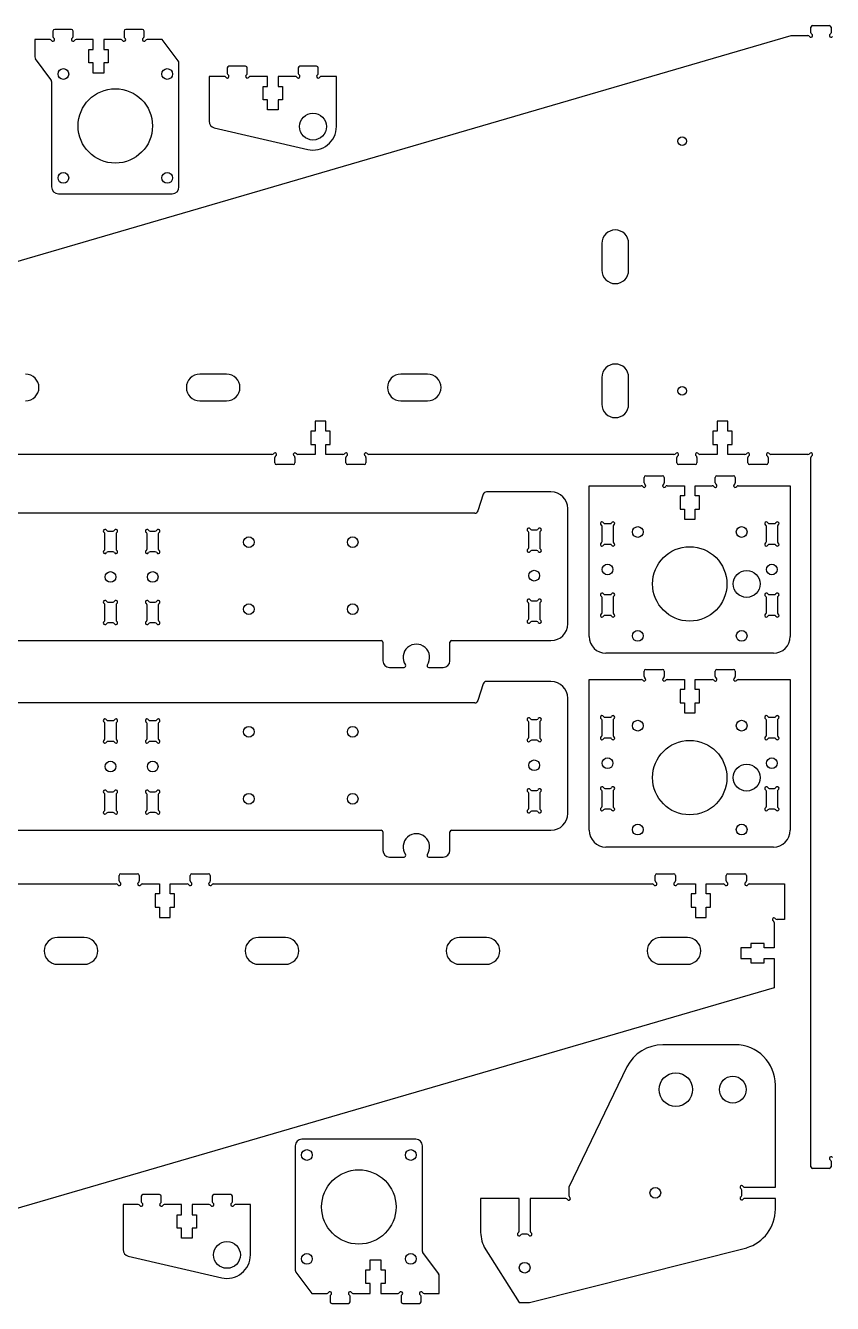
# Model space of a CAD drawing. Extents: x 223 to 1017, y 363 to 753.
# Drawn here: x 366.5 to 607.3, y 368.6 to 749.9 of the extents above; entities that cross this region are included whole.
import ezdxf

# ---------------------------------------------------------------- set-up
doc = ezdxf.new("R2010")
doc.units = 0
doc.header["$MEASUREMENT"] = 0
doc.layers.add('PRINCIPAL', color=7, linetype='Continuous')

msp = doc.modelspace()

# ---------------------------------------------------------------- linework, layer by layer
at = {"layer": 'PRINCIPAL', "linetype": 'Continuous'}
for p, q in [((374.67, 748.21), (374.67, 746.57)), ((380.17, 748.71), (375.17, 748.71)), ((380.67, 746.57), (380.67, 748.21)), ((395.87, 748.21), (395.87, 746.57)), ((401.37, 748.71), (396.37, 748.71)), ((401.87, 746.57), (401.87, 748.21)), ((600.88, 747.74), (600.88, 749.38)), ((601.38, 749.88), (606.38, 749.88)), ((606.88, 749.38), (606.88, 747.74)), ((272.58, 652.87), (595.03, 746.88)), ((373.8, 745.71), (369.27, 745.71)), ((369.27, 745.71), (369.27, 740.5)), ((386.67, 745.71), (381.54, 745.71)), ((386.67, 742.71), (386.67, 745.71)), ((395, 745.71), (389.87, 745.71)), ((389.87, 745.71), (389.87, 742.71)), ((407.27, 745.71), (402.74, 745.71)), ((595.03, 746.88), (600.01, 746.88)), ((385.4, 738.71), (385.4, 742.71)), ((385.4, 742.71), (386.67, 742.71)), ((389.87, 742.71), (391.15, 742.71)), ((391.15, 742.71), (391.15, 738.71)), ((386.67, 738.71), (385.4, 738.71)), ((386.67, 735.71), (386.67, 738.71)), ((391.15, 738.71), (389.87, 738.71)), ((389.87, 738.71), (389.87, 735.71)), ((412.27, 701.71), (412.27, 738.73)), ((426.66, 737.22), (426.66, 735.59)), ((432.16, 737.72), (427.16, 737.72)), ((432.66, 735.59), (432.66, 737.22)), ((447.86, 737.22), (447.86, 735.59)), ((453.36, 737.72), (448.36, 737.72)), ((453.86, 735.59), (453.86, 737.22)), ((374.27, 733.19), (374.27, 701.71)), ((389.87, 735.71), (386.67, 735.71)), ((425.8, 734.72), (421.26, 734.72)), ((421.26, 734.72), (421.26, 721.31)), ((438.66, 734.72), (433.53, 734.72)), ((438.66, 731.72), (438.66, 734.72)), ((447, 734.72), (441.86, 734.72)), ((441.86, 734.72), (441.86, 731.72)), ((459.26, 734.72), (454.73, 734.72)), ((459.26, 719.72), (459.26, 734.72)), ((437.39, 727.72), (437.39, 731.72)), ((437.39, 731.72), (438.66, 731.72)), ((441.86, 731.72), (443.14, 731.72)), ((443.14, 731.72), (443.14, 727.72)), ((438.66, 727.72), (437.39, 727.72)), ((438.66, 724.72), (438.66, 727.72)), ((441.86, 724.72), (438.66, 724.72)), ((443.14, 727.72), (441.86, 727.72)), ((441.86, 727.72), (441.86, 724.72)), ((422.81, 719.36), (450.69, 712.9)), ((376.27, 699.71), (410.27, 699.71)), ((538.48, 684.88), (538.48, 676.88)), ((546.48, 676.88), (546.48, 684.88)), ((426.48, 645.88), (418.48, 645.88)), ((486.48, 645.88), (478.48, 645.88)), ((538.48, 644.88), (538.48, 636.88)), ((546.48, 636.88), (546.48, 644.88)), ((418.48, 637.88), (426.48, 637.88)), ((478.48, 637.88), (486.48, 637.88)), ((456.08, 631.88), (452.88, 631.88)), ((452.88, 631.88), (452.88, 628.88)), ((456.08, 628.88), (456.08, 631.88)), ((576.08, 631.88), (572.88, 631.88)), ((572.88, 631.88), (572.88, 628.88)), ((576.08, 628.88), (576.08, 631.88)), ((452.88, 628.88), (451.6, 628.88)), ((451.6, 628.88), (451.6, 624.88)), ((457.35, 628.88), (456.08, 628.88)), ((457.35, 624.88), (457.35, 628.88)), ((572.88, 628.88), (571.6, 628.88)), ((571.6, 628.88), (571.6, 624.88)), ((577.35, 628.88), (576.08, 628.88)), ((577.35, 624.88), (577.35, 628.88)), ((440.01, 621.88), (308.95, 621.88)), ((452.88, 621.88), (447.75, 621.88)), ((451.6, 624.88), (452.88, 624.88)), ((452.88, 624.88), (452.88, 621.88)), ((456.08, 621.88), (456.08, 624.88)), ((456.08, 624.88), (457.35, 624.88)), ((461.21, 621.88), (456.08, 621.88)), ((560.01, 621.88), (468.95, 621.88)), ((572.88, 621.88), (567.75, 621.88)), ((571.6, 624.88), (572.88, 624.88)), ((572.88, 624.88), (572.88, 621.88)), ((576.08, 621.88), (576.08, 624.88)), ((576.08, 624.88), (577.35, 624.88)), ((581.21, 621.88), (576.08, 621.88)), ((600.01, 621.88), (588.95, 621.88)), ((440.88, 619.38), (440.88, 621.01)), ((446.38, 618.88), (441.38, 618.88)), ((446.88, 621.01), (446.88, 619.38)), ((462.08, 619.38), (462.08, 621.01)), ((467.58, 618.88), (462.58, 618.88)), ((468.08, 621.01), (468.08, 619.38)), ((560.88, 619.38), (560.88, 621.01)), ((566.38, 618.88), (561.38, 618.88)), ((566.88, 621.01), (566.88, 619.38)), ((582.08, 619.38), (582.08, 621.01)), ((587.58, 618.88), (582.58, 618.88)), ((588.08, 621.01), (588.08, 619.38)), ((600.88, 409.38), (600.88, 621.01)), ((551.11, 613.44), (551.11, 615.07)), ((551.61, 615.57), (556.61, 615.57)), ((557.11, 615.07), (557.11, 613.44)), ((572.31, 613.44), (572.31, 615.07)), ((572.81, 615.57), (577.81, 615.57)), ((578.31, 615.07), (578.31, 613.44)), ((523.3, 610.74), (504.04, 610.74)), ((534.71, 567.57), (534.71, 612.57)), ((534.71, 612.57), (550.24, 612.57)), ((557.98, 612.57), (563.11, 612.57)), ((563.11, 612.57), (563.11, 609.57)), ((566.31, 609.57), (566.31, 612.57)), ((566.31, 612.57), (571.44, 612.57)), ((579.18, 612.57), (594.71, 612.57)), ((594.71, 612.57), (594.71, 567.57)), ((503.08, 610.04), (501.52, 605.05)), ((563.11, 609.57), (561.84, 609.57)), ((561.84, 609.57), (561.84, 605.57)), ((567.59, 609.57), (566.31, 609.57)), ((567.59, 605.57), (567.59, 609.57)), ((500.57, 604.35), (295.69, 604.35)), ((528.3, 571.35), (528.3, 605.74)), ((561.84, 605.57), (563.11, 605.57)), ((563.11, 605.57), (563.11, 602.57)), ((563.11, 602.57), (566.31, 602.57)), ((566.31, 602.57), (566.31, 605.57)), ((566.31, 605.57), (567.59, 605.57)), ((391.04, 599.05), (392.61, 599.05)), ((403.64, 599.05), (405.21, 599.05)), ((517.52, 599.44), (519.09, 599.44)), ((538.54, 595.94), (538.54, 600.41)), ((539.41, 601.27), (540.97, 601.27)), ((541.84, 600.41), (541.84, 595.94)), ((587.58, 595.94), (587.58, 600.41)), ((588.45, 601.27), (590.01, 601.27)), ((590.88, 600.41), (590.88, 595.94)), ((390.18, 593.72), (390.18, 598.18)), ((393.48, 598.18), (393.48, 593.72)), ((402.78, 593.72), (402.78, 598.18)), ((406.08, 598.18), (406.08, 593.72)), ((516.65, 594.1), (516.65, 598.57)), ((519.95, 598.57), (519.95, 594.1)), ((540.97, 595.07), (539.41, 595.07)), ((590.01, 595.07), (588.45, 595.07)), ((392.61, 592.85), (391.04, 592.85)), ((405.21, 592.85), (403.64, 592.85)), ((519.09, 593.24), (517.52, 593.24)), ((539.41, 580.07), (540.97, 580.07)), ((588.45, 580.07), (590.01, 580.07)), ((390.18, 572.52), (390.18, 576.98)), ((391.04, 577.85), (392.61, 577.85)), ((393.48, 576.98), (393.48, 572.52)), ((402.78, 572.52), (402.78, 576.98)), ((403.64, 577.85), (405.21, 577.85)), ((406.08, 576.98), (406.08, 572.52)), ((516.65, 572.9), (516.65, 577.37)), ((517.52, 578.24), (519.09, 578.24)), ((519.95, 577.37), (519.95, 572.9)), ((538.54, 574.74), (538.54, 579.21)), ((541.84, 579.21), (541.84, 574.74)), ((587.58, 574.74), (587.58, 579.21)), ((590.88, 579.21), (590.88, 574.74)), ((519.09, 572.04), (517.52, 572.04)), ((540.97, 573.87), (539.41, 573.87)), ((590.01, 573.87), (588.45, 573.87)), ((392.61, 571.65), (391.04, 571.65)), ((405.21, 571.65), (403.64, 571.65)), ((323.63, 566.35), (472.63, 566.35)), ((473.13, 565.85), (473.13, 560.35)), ((493.13, 560.35), (493.13, 565.85)), ((493.63, 566.35), (523.3, 566.35)), ((589.71, 562.57), (539.71, 562.57)), ((475.13, 558.35), (479.45, 558.35)), ((486.81, 558.35), (491.13, 558.35)), ((551.11, 555.63), (551.11, 557.27)), ((551.61, 557.77), (556.61, 557.77)), ((557.11, 557.27), (557.11, 555.63)), ((572.31, 555.63), (572.31, 557.27)), ((572.81, 557.77), (577.81, 557.77)), ((578.31, 557.27), (578.31, 555.63)), ((503.08, 553.46), (501.52, 548.48)), ((523.3, 554.16), (504.04, 554.16)), ((534.71, 509.77), (534.71, 554.77)), ((534.71, 554.77), (550.24, 554.77)), ((557.98, 554.77), (563.11, 554.77)), ((563.11, 554.77), (563.11, 551.77)), ((566.31, 551.77), (566.31, 554.77)), ((566.31, 554.77), (571.44, 554.77)), ((579.18, 554.77), (594.71, 554.77)), ((594.71, 554.77), (594.71, 509.77)), ((528.3, 514.78), (528.3, 549.16)), ((563.11, 551.77), (561.84, 551.77)), ((561.84, 551.77), (561.84, 547.77)), ((567.59, 551.77), (566.31, 551.77)), ((567.59, 547.77), (567.59, 551.77)), ((500.57, 547.78), (295.69, 547.78)), ((561.84, 547.77), (563.11, 547.77)), ((563.11, 547.77), (563.11, 544.77)), ((566.31, 544.77), (566.31, 547.77)), ((566.31, 547.77), (567.59, 547.77)), ((390.18, 537.14), (390.18, 541.61)), ((391.04, 542.48), (392.61, 542.48)), ((393.48, 541.61), (393.48, 537.14)), ((402.78, 537.14), (402.78, 541.61)), ((403.64, 542.48), (405.21, 542.48)), ((406.08, 541.61), (406.08, 537.14)), ((516.65, 537.53), (516.65, 542)), ((517.52, 542.86), (519.09, 542.86)), ((519.95, 542), (519.95, 537.53)), ((538.54, 538.13), (538.54, 542.6)), ((539.41, 543.47), (540.97, 543.47)), ((541.84, 542.6), (541.84, 538.13)), ((563.11, 544.77), (566.31, 544.77)), ((587.58, 538.13), (587.58, 542.6)), ((588.45, 543.47), (590.01, 543.47)), ((590.88, 542.6), (590.88, 538.13)), ((392.61, 536.28), (391.04, 536.28)), ((405.21, 536.28), (403.64, 536.28)), ((519.09, 536.66), (517.52, 536.66)), ((540.97, 537.27), (539.41, 537.27)), ((590.01, 537.27), (588.45, 537.27)), ((390.18, 515.94), (390.18, 520.41)), ((391.04, 521.28), (392.61, 521.28)), ((393.48, 520.41), (393.48, 515.94)), ((402.78, 515.94), (402.78, 520.41)), ((403.64, 521.28), (405.21, 521.28)), ((406.08, 520.41), (406.08, 515.94)), ((516.65, 516.33), (516.65, 520.8)), ((517.52, 521.66), (519.09, 521.66)), ((519.95, 520.8), (519.95, 516.33)), ((538.54, 516.93), (538.54, 521.4)), ((539.41, 522.27), (540.97, 522.27)), ((541.84, 521.4), (541.84, 516.93)), ((587.58, 516.93), (587.58, 521.4)), ((588.45, 522.27), (590.01, 522.27)), ((590.88, 521.4), (590.88, 516.93)), ((392.61, 515.08), (391.04, 515.08)), ((405.21, 515.08), (403.64, 515.08)), ((519.09, 515.46), (517.52, 515.46)), ((540.97, 516.07), (539.41, 516.07)), ((590.01, 516.07), (588.45, 516.07)), ((323.63, 509.78), (472.63, 509.78)), ((473.13, 509.28), (473.13, 503.78)), ((493.13, 503.78), (493.13, 509.28)), ((493.63, 509.78), (523.3, 509.78)), ((589.71, 504.77), (539.71, 504.77)), ((475.13, 501.78), (479.45, 501.78)), ((486.81, 501.78), (491.13, 501.78)), ((394.42, 494.65), (394.42, 496.28)), ((394.92, 496.78), (399.92, 496.78)), ((400.42, 496.28), (400.42, 494.65)), ((415.62, 494.65), (415.62, 496.28)), ((416.12, 496.78), (421.12, 496.78)), ((421.62, 496.28), (421.62, 494.65)), ((554.42, 494.65), (554.42, 496.28)), ((554.92, 496.78), (559.92, 496.78)), ((560.42, 496.28), (560.42, 494.65)), ((575.62, 494.65), (575.62, 496.28)), ((576.12, 496.78), (581.12, 496.78)), ((581.62, 496.28), (581.62, 494.65)), ((302.49, 493.78), (393.56, 493.78)), ((401.29, 493.78), (406.42, 493.78)), ((406.42, 493.78), (406.42, 490.78)), ((409.62, 490.78), (409.62, 493.78)), ((409.62, 493.78), (414.76, 493.78)), ((422.49, 493.78), (553.56, 493.78)), ((561.29, 493.78), (566.42, 493.78)), ((566.42, 493.78), (566.42, 490.78)), ((569.62, 490.78), (569.62, 493.78)), ((569.62, 493.78), (574.76, 493.78)), ((582.49, 493.78), (593.02, 493.78)), ((593.02, 493.78), (593.02, 483.13)), ((406.42, 490.78), (405.15, 490.78)), ((405.15, 490.78), (405.15, 486.78)), ((410.9, 490.78), (409.62, 490.78)), ((410.9, 486.78), (410.9, 490.78)), ((566.42, 490.78), (565.15, 490.78)), ((565.15, 490.78), (565.15, 486.78)), ((570.9, 490.78), (569.62, 490.78)), ((570.9, 486.78), (570.9, 490.78)), ((405.15, 486.78), (406.42, 486.78)), ((406.42, 486.78), (406.42, 483.78)), ((409.62, 483.78), (409.62, 486.78)), ((409.62, 486.78), (410.9, 486.78)), ((565.15, 486.78), (566.42, 486.78)), ((566.42, 486.78), (566.42, 483.78)), ((569.62, 483.78), (569.62, 486.78)), ((569.62, 486.78), (570.9, 486.78)), ((406.42, 483.78), (409.62, 483.78)), ((566.42, 483.78), (569.62, 483.78)), ((589.92, 482.27), (589.92, 474.73)), ((593.02, 483.13), (590.79, 483.13)), ((384.02, 477.78), (376.02, 477.78)), ((444.02, 477.78), (436.02, 477.78)), ((504.02, 477.78), (496.02, 477.78)), ((564.02, 477.78), (556.02, 477.78)), ((582.92, 474.73), (579.92, 474.73)), ((579.92, 474.73), (579.92, 471.53)), ((586.92, 476.01), (582.92, 476.01)), ((582.92, 476.01), (582.92, 474.73)), ((586.92, 474.73), (586.92, 476.01)), ((589.92, 474.73), (586.92, 474.73)), ((376.02, 469.78), (384.02, 469.78)), ((436.02, 469.78), (444.02, 469.78)), ((496.02, 469.78), (504.02, 469.78)), ((556.02, 469.78), (564.02, 469.78)), ((579.92, 471.53), (582.92, 471.53)), ((582.92, 471.53), (582.92, 470.26)), ((582.92, 470.26), (586.92, 470.26)), ((586.92, 470.26), (586.92, 471.53)), ((586.92, 471.53), (589.92, 471.53)), ((589.92, 471.53), (589.92, 462.79)), ((589.92, 462.79), (267.47, 368.78)), ((578.27, 445.76), (556.67, 445.76)), ((545.95, 439.16), (528.62, 403.25)), ((590.27, 403.24), (590.27, 433.76)), ((482.95, 417.58), (448.95, 417.58)), ((446.95, 415.58), (446.95, 378.56)), ((484.95, 384.09), (484.95, 415.58)), ((606.38, 408.88), (601.38, 408.88)), ((606.88, 411.01), (606.88, 409.38)), ((401, 400.57), (401, 398.94)), ((406.5, 401.07), (401.5, 401.07)), ((407, 398.94), (407, 400.57)), ((422.2, 400.57), (422.2, 398.94)), ((427.7, 401.07), (422.7, 401.07)), ((428.2, 398.94), (428.2, 400.57)), ((528.62, 403.25), (528.62, 400.76)), ((580.27, 400.8), (580.27, 402.37)), ((581.14, 403.24), (590.27, 403.24)), ((400.13, 398.07), (395.6, 398.07)), ((395.6, 398.07), (395.6, 384.66)), ((413, 398.07), (407.86, 398.07)), ((413, 395.07), (413, 398.07)), ((421.33, 398.07), (416.2, 398.07)), ((416.2, 398.07), (416.2, 395.07)), ((433.6, 398.07), (429.06, 398.07)), ((433.6, 383.07), (433.6, 398.07)), ((513.8, 399.89), (502.27, 399.9)), ((502.27, 399.9), (502.27, 390.43)), ((513.8, 390.11), (513.8, 399.89)), ((527.76, 399.89), (517.1, 399.89)), ((517.1, 399.89), (517.1, 390.11)), ((590.27, 399.94), (581.14, 399.94)), ((590.27, 396.7), (590.27, 399.94)), ((411.72, 391.07), (411.72, 395.07)), ((411.72, 395.07), (413, 395.07)), ((416.2, 395.07), (417.47, 395.07)), ((417.47, 395.07), (417.47, 391.07)), ((413, 391.07), (411.72, 391.07)), ((413, 388.07), (413, 391.07)), ((417.47, 391.07), (416.2, 391.07)), ((416.2, 391.07), (416.2, 388.07)), ((516.23, 389.24), (514.66, 389.24)), ((416.2, 388.07), (413, 388.07)), ((503.4, 385.35), (513.8, 368.89)), ((516.89, 368.89), (581.71, 385.2)), ((397.14, 382.71), (425.02, 376.25)), ((469.35, 381.58), (472.55, 381.58)), ((469.35, 378.58), (469.35, 381.58)), ((472.55, 381.58), (472.55, 378.58)), ((468.07, 374.58), (468.07, 378.58)), ((468.07, 378.58), (469.35, 378.58)), ((472.55, 378.58), (473.82, 378.58)), ((473.82, 378.58), (473.82, 374.58)), ((469.35, 374.58), (468.07, 374.58)), ((469.35, 371.58), (469.35, 374.58)), ((473.82, 374.58), (472.55, 374.58)), ((472.55, 374.58), (472.55, 371.58)), ((489.95, 371.58), (489.95, 376.78)), ((451.95, 371.58), (456.48, 371.58)), ((457.35, 370.72), (457.35, 369.08)), ((463.35, 369.08), (463.35, 370.72)), ((464.21, 371.58), (469.35, 371.58)), ((472.55, 371.58), (477.68, 371.58)), ((478.55, 370.72), (478.55, 369.08)), ((484.55, 369.08), (484.55, 370.72)), ((485.41, 371.58), (489.95, 371.58)), ((457.85, 368.58), (462.85, 368.58)), ((479.05, 368.58), (484.05, 368.58)), ((513.8, 368.89), (516.89, 368.89))]:
    msp.add_line(p, q, dxfattribs=at)
at = {"layer": 'PRINCIPAL', "linetype": 'ByBlock'}
for p, q in [((412.07, 739.33), (407.27, 745.71)), ((374.07, 733.8), (369.47, 739.9)), ((485.15, 383.49), (489.75, 377.38)), ((447.15, 377.96), (451.95, 371.58))]:
    msp.add_line(p, q, dxfattribs=at)
at = {"layer": 'PRINCIPAL', "linetype": 'Continuous'}
for centre, radius in [((377.77, 735.42), 1.6), ((408.77, 735.42), 1.6), ((393.27, 719.92), 11.1), ((452.27, 719.72), 4), ((562.46, 715.39), 1.3), ((377.77, 704.42), 1.6), ((408.77, 704.42), 1.6), ((562.45, 640.89), 1.3), ((549.21, 598.77), 1.6), ((580.21, 598.77), 1.6), ((433.13, 595.74), 1.6), ((464.13, 595.74), 1.6), ((564.71, 583.27), 11.1), ((518.3, 585.74), 1.6), ((540.19, 587.57), 1.6), ((581.71, 583.27), 4), ((589.23, 587.57), 1.6), ((391.83, 585.35), 1.6), ((404.43, 585.35), 1.6), ((433.13, 575.74), 1.6), ((464.13, 575.74), 1.6), ((549.21, 567.77), 1.6), ((580.21, 567.77), 1.6), ((549.21, 540.97), 1.6), ((580.21, 540.97), 1.6), ((433.13, 539.16), 1.6), ((464.13, 539.16), 1.6), ((564.71, 525.47), 11.1), ((391.83, 528.78), 1.6), ((404.43, 528.78), 1.6), ((518.3, 529.16), 1.6), ((540.19, 529.77), 1.6), ((589.23, 529.77), 1.6), ((581.71, 525.47), 4), ((433.13, 519.16), 1.6), ((464.13, 519.16), 1.6), ((549.21, 509.97), 1.6), ((580.21, 509.97), 1.6), ((560.57, 432.39), 5), ((577.57, 432.39), 4), ((450.45, 412.87), 1.6), ((481.45, 412.87), 1.6), ((465.95, 397.37), 11.1), ((554.45, 401.59), 1.6), ((426.6, 383.07), 4), ((450.45, 381.87), 1.6), ((481.45, 381.87), 1.6), ((515.45, 379.24), 1.6)]:
    msp.add_circle(centre, radius, dxfattribs=at)
for centre, radius, start, end in [((375.17, 748.21), 0.5, 90, 180), ((380.17, 748.21), 0.5, 0, 90), ((396.37, 748.21), 0.5, 90, 180), ((401.37, 748.21), 0.5, 0, 90), ((601.38, 749.38), 0.5, 90, 180), ((601.38, 747.74), 0.5, 180, 239.9998), ((606.38, 749.38), 0.5, 0, 90), ((606.38, 747.74), 0.5, 300, 0), ((373.8, 745.21), 0.5, 30.0002, 90), ((374.67, 745.71), 0.5, 210.0002, 60), ((375.17, 746.57), 0.5, 180, 240), ((380.67, 745.71), 0.5, 120.0002, 330), ((380.17, 746.57), 0.5, 300.0002, 0), ((381.54, 745.21), 0.5, 90, 150), ((395, 745.21), 0.5, 30.0002, 90), ((395.87, 745.71), 0.5, 210.0002, 60), ((396.37, 746.57), 0.5, 180, 240), ((401.87, 745.71), 0.5, 120.0002, 330), ((401.37, 746.57), 0.5, 300.0002, 0), ((402.74, 745.21), 0.5, 90, 150), ((600.01, 746.38), 0.5, 30, 90), ((600.88, 746.88), 0.5, 210, 59.9998), ((606.88, 746.88), 0.5, 120, 329.9998), ((427.16, 737.22), 0.5, 90, 180), ((432.16, 737.22), 0.5, 0, 90), ((448.36, 737.22), 0.5, 90, 180), ((453.36, 737.22), 0.5, 0, 90), ((425.8, 734.22), 0.5, 30.0002, 90), ((426.66, 734.72), 0.5, 210.0002, 60), ((427.16, 735.59), 0.5, 180, 240), ((432.66, 734.72), 0.5, 120.0002, 330), ((432.16, 735.59), 0.5, 300.0002, 0), ((433.53, 734.22), 0.5, 90, 150), ((447, 734.22), 0.5, 30.0002, 90), ((447.86, 734.72), 0.5, 210.0002, 60), ((448.36, 735.59), 0.5, 180, 240), ((453.86, 734.72), 0.5, 120.0002, 330), ((453.36, 735.59), 0.5, 300.0002, 0), ((454.73, 734.22), 0.5, 90, 150), ((423.26, 721.31), 2, 180, 256.9536), ((452.27, 719.72), 7, 256.9536, 0), ((376.27, 701.71), 2, 180, 270), ((410.27, 701.71), 2, 270, 360), ((542.48, 684.88), 4, 0, 180), ((542.48, 676.88), 4, 180, 360), ((542.48, 644.88), 4, 0, 180), ((366.48, 641.88), 4, 270, 90), ((418.48, 641.88), 4, 90, 270), ((426.48, 641.88), 4, 270, 90), ((478.48, 641.88), 4, 90, 270), ((486.48, 641.88), 4, 270, 90), ((542.48, 636.88), 4, 180, 360), ((440.01, 622.38), 0.5, 270, 330), ((440.88, 621.88), 0.5, 300.0002, 150), ((446.88, 621.88), 0.5, 30.0002, 240), ((447.75, 622.38), 0.5, 210.0002, 270), ((461.21, 622.38), 0.5, 270, 330), ((462.08, 621.88), 0.5, 300.0002, 150), ((468.08, 621.88), 0.5, 30.0002, 240), ((468.95, 622.38), 0.5, 210.0002, 270), ((560.01, 622.38), 0.5, 270, 330), ((560.88, 621.88), 0.5, 300.0002, 150), ((566.88, 621.88), 0.5, 30.0002, 240), ((567.75, 622.38), 0.5, 210.0002, 270), ((581.21, 622.38), 0.5, 270, 330), ((582.08, 621.88), 0.5, 300.0002, 150), ((588.08, 621.88), 0.5, 30.0002, 240), ((588.95, 622.38), 0.5, 210.0002, 270), ((600.01, 622.38), 0.5, 270, 330), ((600.88, 621.88), 0.5, 300.0002, 150), ((441.38, 621.01), 0.5, 120.0002, 180), ((441.38, 619.38), 0.5, 180, 270), ((446.38, 619.38), 0.5, 270, 0), ((446.38, 621.01), 0.5, 0, 60), ((462.58, 621.01), 0.5, 120.0002, 180), ((462.58, 619.38), 0.5, 180, 270), ((467.58, 619.38), 0.5, 270, 0), ((467.58, 621.01), 0.5, 0, 60), ((561.38, 621.01), 0.5, 120.0002, 180), ((561.38, 619.38), 0.5, 180, 270), ((566.38, 619.38), 0.5, 270, 0), ((566.38, 621.01), 0.5, 0, 60), ((582.58, 621.01), 0.5, 120.0002, 180), ((582.58, 619.38), 0.5, 180, 270), ((587.58, 619.38), 0.5, 270, 0), ((587.58, 621.01), 0.5, 0, 60), ((601.38, 621.01), 0.5, 120.0002, 180), ((551.61, 615.07), 0.5, 90, 180), ((556.61, 615.07), 0.5, 0, 90), ((572.81, 615.07), 0.5, 90, 180), ((577.81, 615.07), 0.5, 0, 90), ((504.04, 609.74), 1, 90, 162.6143), ((523.3, 605.74), 5, 0, 90), ((550.24, 612.07), 0.5, 30.0002, 90), ((551.11, 612.57), 0.5, 210.0002, 60), ((551.61, 613.44), 0.5, 180, 240), ((557.11, 612.57), 0.5, 120.0002, 330), ((556.61, 613.44), 0.5, 300.0002, 0), ((557.98, 612.07), 0.5, 90, 150), ((571.44, 612.07), 0.5, 30.0002, 90), ((572.31, 612.57), 0.5, 210.0002, 60), ((572.81, 613.44), 0.5, 180, 240), ((578.31, 612.57), 0.5, 120.0002, 330), ((577.81, 613.44), 0.5, 300.0002, 0), ((579.18, 612.07), 0.5, 90, 150), ((500.57, 605.35), 1, 270, 342.6143), ((390.18, 599.05), 0.5, 30.0002, 240), ((391.04, 599.55), 0.5, 210.0002, 270), ((392.61, 599.55), 0.5, 270, 330), ((393.48, 599.05), 0.5, 300.0002, 150), ((402.78, 599.05), 0.5, 30.0002, 240), ((403.64, 599.55), 0.5, 210.0002, 270), ((405.21, 599.55), 0.5, 270, 330), ((406.08, 599.05), 0.5, 300.0002, 150), ((516.65, 599.44), 0.5, 30.0002, 240), ((516.15, 598.57), 0.5, 0, 60), ((517.52, 599.94), 0.5, 210.0002, 270), ((519.09, 599.94), 0.5, 270, 330), ((519.95, 599.44), 0.5, 300.0002, 150), ((520.45, 598.57), 0.5, 120.0002, 180), ((538.54, 601.27), 0.5, 30.0002, 240), ((538.04, 600.41), 0.5, 0, 60), ((539.41, 601.77), 0.5, 210.0002, 270), ((540.97, 601.77), 0.5, 270, 330), ((541.84, 601.27), 0.5, 300.0002, 150), ((542.34, 600.41), 0.5, 120.0002, 180), ((587.58, 601.27), 0.5, 30.0002, 240), ((587.08, 600.41), 0.5, 0, 60), ((588.45, 601.77), 0.5, 210.0002, 270), ((590.01, 601.77), 0.5, 270, 330), ((590.88, 601.27), 0.5, 300.0002, 150), ((591.38, 600.41), 0.5, 120.0002, 180), ((389.68, 598.18), 0.5, 0, 60), ((393.98, 598.18), 0.5, 120.0002, 180), ((402.28, 598.18), 0.5, 0, 60), ((406.58, 598.18), 0.5, 120.0002, 180), ((538.54, 595.07), 0.5, 120.0002, 330), ((538.04, 595.94), 0.5, 300.0002, 0), ((539.41, 594.57), 0.5, 90, 150), ((540.97, 594.57), 0.5, 30.0002, 90), ((541.84, 595.07), 0.5, 210.0002, 60), ((542.34, 595.94), 0.5, 180, 240), ((587.58, 595.07), 0.5, 120.0002, 330), ((587.08, 595.94), 0.5, 300.0002, 0), ((588.45, 594.57), 0.5, 90, 150), ((590.01, 594.57), 0.5, 30.0002, 90), ((590.88, 595.07), 0.5, 210.0002, 60), ((591.38, 595.94), 0.5, 180, 240), ((390.18, 592.85), 0.5, 120.0002, 330), ((389.68, 593.72), 0.5, 300.0002, 0), ((391.04, 592.35), 0.5, 90, 150), ((392.61, 592.35), 0.5, 30.0002, 90), ((393.48, 592.85), 0.5, 210.0002, 60), ((393.98, 593.72), 0.5, 180, 240), ((402.78, 592.85), 0.5, 120.0002, 330), ((402.28, 593.72), 0.5, 300.0002, 0), ((403.64, 592.35), 0.5, 90, 150), ((405.21, 592.35), 0.5, 30.0002, 90), ((406.08, 592.85), 0.5, 210.0002, 60), ((406.58, 593.72), 0.5, 180, 240), ((516.65, 593.24), 0.5, 120.0002, 330), ((516.15, 594.1), 0.5, 300.0002, 0), ((517.52, 592.74), 0.5, 90, 150), ((519.09, 592.74), 0.5, 30.0002, 90), ((519.95, 593.24), 0.5, 210.0002, 60), ((520.45, 594.1), 0.5, 180, 240), ((538.54, 580.07), 0.5, 30.0002, 240), ((538.04, 579.21), 0.5, 0, 60), ((539.41, 580.57), 0.5, 210.0002, 270), ((540.97, 580.57), 0.5, 270, 330), ((541.84, 580.07), 0.5, 300.0002, 150), ((542.34, 579.21), 0.5, 120.0002, 180), ((587.58, 580.07), 0.5, 30.0002, 240), ((587.08, 579.21), 0.5, 0, 60), ((588.45, 580.57), 0.5, 210.0002, 270), ((590.01, 580.57), 0.5, 270, 330), ((590.88, 580.07), 0.5, 300.0002, 150), ((591.38, 579.21), 0.5, 120.0002, 180), ((390.18, 577.85), 0.5, 30.0002, 240), ((389.68, 576.98), 0.5, 0, 60), ((391.04, 578.35), 0.5, 210.0002, 270), ((392.61, 578.35), 0.5, 270, 330), ((393.48, 577.85), 0.5, 300.0002, 150), ((393.98, 576.98), 0.5, 120.0002, 180), ((402.78, 577.85), 0.5, 30.0002, 240), ((402.28, 576.98), 0.5, 0, 60), ((403.64, 578.35), 0.5, 210.0002, 270), ((405.21, 578.35), 0.5, 270, 330), ((406.08, 577.85), 0.5, 300.0002, 150), ((406.58, 576.98), 0.5, 120.0002, 180), ((516.65, 578.24), 0.5, 30.0002, 240), ((516.15, 577.37), 0.5, 0, 60), ((517.52, 578.74), 0.5, 210.0002, 270), ((519.09, 578.74), 0.5, 270, 330), ((519.95, 578.24), 0.5, 300.0002, 150), ((520.45, 577.37), 0.5, 120.0002, 180), ((390.18, 571.65), 0.5, 120.0002, 330), ((389.68, 572.52), 0.5, 300.0002, 0), ((393.48, 571.65), 0.5, 210.0002, 60), ((393.98, 572.52), 0.5, 180, 240), ((402.78, 571.65), 0.5, 120.0002, 330), ((402.28, 572.52), 0.5, 300.0002, 0), ((406.08, 571.65), 0.5, 210.0002, 60), ((406.58, 572.52), 0.5, 180, 240), ((516.65, 572.04), 0.5, 120.0002, 330), ((516.15, 572.9), 0.5, 300.0002, 0), ((517.52, 571.54), 0.5, 90, 150), ((519.09, 571.54), 0.5, 30.0002, 90), ((519.95, 572.04), 0.5, 210.0002, 60), ((520.45, 572.9), 0.5, 180, 240), ((538.54, 573.87), 0.5, 120.0002, 330), ((538.04, 574.74), 0.5, 300.0002, 0), ((539.41, 573.37), 0.5, 90, 150), ((540.97, 573.37), 0.5, 30.0002, 90), ((541.84, 573.87), 0.5, 210.0002, 60), ((542.34, 574.74), 0.5, 180, 240), ((587.58, 573.87), 0.5, 120.0002, 330), ((587.08, 574.74), 0.5, 300.0002, 0), ((588.45, 573.37), 0.5, 90, 150), ((590.01, 573.37), 0.5, 30.0002, 90), ((590.88, 573.87), 0.5, 210.0002, 60), ((591.38, 574.74), 0.5, 180, 240), ((391.04, 571.15), 0.5, 90, 150), ((392.61, 571.15), 0.5, 30.0002, 90), ((403.64, 571.15), 0.5, 90, 150), ((405.21, 571.15), 0.5, 30.0002, 90), ((523.3, 571.35), 5, 270, 0), ((472.63, 565.85), 0.5, 0, 90), ((483.13, 561.35), 3.95, 325.8766, 214.1234), ((493.63, 565.85), 0.5, 90, 180), ((539.71, 567.57), 5, 180, 270), ((589.71, 567.57), 5, 270, 360), ((475.13, 560.35), 2, 180, 270), ((479.45, 558.85), 0.5, 270, 34.1234), ((486.81, 558.85), 0.5, 145.8766, 270), ((491.13, 560.35), 2, 270, 0), ((551.61, 557.27), 0.5, 90, 180), ((556.61, 557.27), 0.5, 0, 90), ((572.81, 557.27), 0.5, 90, 180), ((577.81, 557.27), 0.5, 0, 90), ((504.04, 553.16), 1, 90, 162.6143), ((523.3, 549.16), 5, 0, 90), ((550.24, 554.27), 0.5, 30.0002, 90), ((551.11, 554.77), 0.5, 210.0002, 60), ((551.61, 555.63), 0.5, 180, 240), ((557.11, 554.77), 0.5, 120.0002, 330), ((556.61, 555.63), 0.5, 300.0002, 0), ((557.98, 554.27), 0.5, 90, 150), ((571.44, 554.27), 0.5, 30.0002, 90), ((572.31, 554.77), 0.5, 210.0002, 60), ((572.81, 555.63), 0.5, 180, 240), ((578.31, 554.77), 0.5, 120.0002, 330), ((577.81, 555.63), 0.5, 300.0002, 0), ((579.18, 554.27), 0.5, 90, 150), ((500.57, 548.78), 1, 270, 342.6143), ((390.18, 542.48), 0.5, 30.0002, 240), ((389.68, 541.61), 0.5, 0, 60), ((391.04, 542.98), 0.5, 210.0002, 270), ((392.61, 542.98), 0.5, 270, 330), ((393.48, 542.48), 0.5, 300.0002, 150), ((393.98, 541.61), 0.5, 120.0002, 180), ((402.78, 542.48), 0.5, 30.0002, 240), ((402.28, 541.61), 0.5, 0, 60), ((403.64, 542.98), 0.5, 210.0002, 270), ((405.21, 542.98), 0.5, 270, 330), ((406.08, 542.48), 0.5, 300.0002, 150), ((406.58, 541.61), 0.5, 120.0002, 180), ((516.65, 542.86), 0.5, 30.0002, 240), ((516.15, 542), 0.5, 0, 60), ((517.52, 543.36), 0.5, 210.0002, 270), ((519.09, 543.36), 0.5, 270, 330), ((519.95, 542.86), 0.5, 300.0002, 150), ((520.45, 542), 0.5, 120.0002, 180), ((538.54, 543.47), 0.5, 30.0002, 240), ((538.04, 542.6), 0.5, 0, 60), ((539.41, 543.97), 0.5, 210.0002, 270), ((540.97, 543.97), 0.5, 270, 330), ((541.84, 543.47), 0.5, 300.0002, 150), ((542.34, 542.6), 0.5, 120.0002, 180), ((587.58, 543.47), 0.5, 30.0002, 240), ((587.08, 542.6), 0.5, 0, 60), ((588.45, 543.97), 0.5, 210.0002, 270), ((590.01, 543.97), 0.5, 270, 330), ((590.88, 543.47), 0.5, 300.0002, 150), ((591.38, 542.6), 0.5, 120.0002, 180), ((538.54, 537.27), 0.5, 120.0002, 330), ((538.04, 538.13), 0.5, 300.0002, 0), ((541.84, 537.27), 0.5, 210.0002, 60), ((542.34, 538.13), 0.5, 180, 240), ((587.58, 537.27), 0.5, 120.0002, 330), ((587.08, 538.13), 0.5, 300.0002, 0), ((590.88, 537.27), 0.5, 210.0002, 60), ((591.38, 538.13), 0.5, 180, 240), ((390.18, 536.28), 0.5, 120.0002, 330), ((389.68, 537.14), 0.5, 300.0002, 0), ((391.04, 535.78), 0.5, 90, 150), ((392.61, 535.78), 0.5, 30.0002, 90), ((393.48, 536.28), 0.5, 210.0002, 60), ((393.98, 537.14), 0.5, 180, 240), ((402.78, 536.28), 0.5, 120.0002, 330), ((402.28, 537.14), 0.5, 300.0002, 0), ((403.64, 535.78), 0.5, 90, 150), ((405.21, 535.78), 0.5, 30.0002, 90), ((406.08, 536.28), 0.5, 210.0002, 60), ((406.58, 537.14), 0.5, 180, 240), ((516.65, 536.66), 0.5, 120.0002, 330), ((516.15, 537.53), 0.5, 300.0002, 0), ((517.52, 536.16), 0.5, 90, 150), ((519.09, 536.16), 0.5, 30.0002, 90), ((519.95, 536.66), 0.5, 210.0002, 60), ((520.45, 537.53), 0.5, 180, 240), ((539.41, 536.77), 0.5, 90, 150), ((540.97, 536.77), 0.5, 30.0002, 90), ((588.45, 536.77), 0.5, 90, 150), ((590.01, 536.77), 0.5, 30.0002, 90), ((538.54, 522.27), 0.5, 30.0002, 240), ((539.41, 522.77), 0.5, 210.0002, 270), ((540.97, 522.77), 0.5, 270, 330), ((541.84, 522.27), 0.5, 300.0002, 150), ((587.58, 522.27), 0.5, 30.0002, 240), ((588.45, 522.77), 0.5, 210.0002, 270), ((590.01, 522.77), 0.5, 270, 330), ((590.88, 522.27), 0.5, 300.0002, 150), ((390.18, 521.28), 0.5, 30.0002, 240), ((389.68, 520.41), 0.5, 0, 60), ((391.04, 521.78), 0.5, 210.0002, 270), ((392.61, 521.78), 0.5, 270, 330), ((393.48, 521.28), 0.5, 300.0002, 150), ((393.98, 520.41), 0.5, 120.0002, 180), ((402.78, 521.28), 0.5, 30.0002, 240), ((402.28, 520.41), 0.5, 0, 60), ((403.64, 521.78), 0.5, 210.0002, 270), ((405.21, 521.78), 0.5, 270, 330), ((406.08, 521.28), 0.5, 300.0002, 150), ((406.58, 520.41), 0.5, 120.0002, 180), ((516.65, 521.66), 0.5, 30.0002, 240), ((516.15, 520.8), 0.5, 0, 60), ((517.52, 522.16), 0.5, 210.0002, 270), ((519.09, 522.16), 0.5, 270, 330), ((519.95, 521.66), 0.5, 300.0002, 150), ((520.45, 520.8), 0.5, 120.0002, 180), ((538.04, 521.4), 0.5, 0, 60), ((542.34, 521.4), 0.5, 120.0002, 180), ((587.08, 521.4), 0.5, 0, 60), ((591.38, 521.4), 0.5, 120.0002, 180), ((390.18, 515.08), 0.5, 120.0002, 330), ((389.68, 515.94), 0.5, 300.0002, 0), ((391.04, 514.58), 0.5, 90, 150), ((392.61, 514.58), 0.5, 30.0002, 90), ((393.48, 515.08), 0.5, 210.0002, 60), ((393.98, 515.94), 0.5, 180, 240), ((402.78, 515.08), 0.5, 120.0002, 330), ((402.28, 515.94), 0.5, 300.0002, 0), ((403.64, 514.58), 0.5, 90, 150), ((405.21, 514.58), 0.5, 30.0002, 90), ((406.08, 515.08), 0.5, 210.0002, 60), ((406.58, 515.94), 0.5, 180, 240), ((516.65, 515.46), 0.5, 120.0002, 330), ((516.15, 516.33), 0.5, 300.0002, 0), ((517.52, 514.96), 0.5, 90, 150), ((519.09, 514.96), 0.5, 30.0002, 90), ((519.95, 515.46), 0.5, 210.0002, 60), ((520.45, 516.33), 0.5, 180, 240), ((523.3, 514.78), 5, 270, 0), ((538.54, 516.07), 0.5, 120.0002, 330), ((538.04, 516.93), 0.5, 300.0002, 0), ((539.41, 515.57), 0.5, 90, 150), ((540.97, 515.57), 0.5, 30.0002, 90), ((541.84, 516.07), 0.5, 210.0002, 60), ((542.34, 516.93), 0.5, 180, 240), ((587.58, 516.07), 0.5, 120.0002, 330), ((587.08, 516.93), 0.5, 300.0002, 0), ((588.45, 515.57), 0.5, 90, 150), ((590.01, 515.57), 0.5, 30.0002, 90), ((590.88, 516.07), 0.5, 210.0002, 60), ((591.38, 516.93), 0.5, 180, 240), ((472.63, 509.28), 0.5, 0, 90), ((483.13, 504.77), 3.95, 325.8766, 214.1234), ((493.63, 509.28), 0.5, 90, 180), ((539.71, 509.77), 5, 180, 270), ((589.71, 509.77), 5, 270, 360), ((475.13, 503.78), 2, 180, 270), ((491.13, 503.78), 2, 270, 0), ((479.45, 502.28), 0.5, 270, 34.1234), ((486.81, 502.28), 0.5, 145.8766, 270), ((394.92, 496.28), 0.5, 90, 180), ((399.92, 496.28), 0.5, 0, 90), ((416.12, 496.28), 0.5, 90, 180), ((421.12, 496.28), 0.5, 0, 90), ((554.92, 496.28), 0.5, 90, 180), ((559.92, 496.28), 0.5, 0, 90), ((576.12, 496.28), 0.5, 90, 180), ((581.12, 496.28), 0.5, 0, 90), ((393.56, 493.28), 0.5, 30.0002, 90), ((394.42, 493.78), 0.5, 210.0002, 60), ((394.92, 494.65), 0.5, 180, 240), ((400.42, 493.78), 0.5, 120.0002, 330), ((399.92, 494.65), 0.5, 300.0002, 0), ((401.29, 493.28), 0.5, 90, 150), ((414.76, 493.28), 0.5, 30.0002, 90), ((415.62, 493.78), 0.5, 210.0002, 60), ((416.12, 494.65), 0.5, 180, 240), ((421.62, 493.78), 0.5, 120.0002, 330), ((421.12, 494.65), 0.5, 300.0002, 0), ((422.49, 493.28), 0.5, 90, 150), ((553.56, 493.28), 0.5, 30.0002, 90), ((554.42, 493.78), 0.5, 210.0002, 60), ((554.92, 494.65), 0.5, 180, 240), ((560.42, 493.78), 0.5, 120.0002, 330), ((559.92, 494.65), 0.5, 300.0002, 0), ((561.29, 493.28), 0.5, 90, 150), ((574.76, 493.28), 0.5, 30.0002, 90), ((575.62, 493.78), 0.5, 210.0002, 60), ((576.12, 494.65), 0.5, 180, 240), ((581.62, 493.78), 0.5, 120.0002, 330), ((581.12, 494.65), 0.5, 300.0002, 0), ((582.49, 493.28), 0.5, 90, 150), ((589.92, 483.13), 0.5, 30, 239.9998), ((589.42, 482.27), 0.5, 0, 59.9998), ((590.79, 483.63), 0.5, 210, 270), ((376.02, 473.78), 4, 90, 270), ((384.02, 473.78), 4, 270, 90), ((436.02, 473.78), 4, 90, 270), ((444.02, 473.78), 4, 270, 90), ((496.02, 473.78), 4, 90, 270), ((504.02, 473.78), 4, 270, 90), ((556.02, 473.78), 4, 90, 270), ((564.02, 473.78), 4, 270, 90), ((556.67, 433.76), 12, 89.9993, 153.2668), ((578.27, 433.76), 12, 359.9993, 89.9993), ((448.95, 415.58), 2, 90, 180), ((482.95, 415.58), 2, 360, 90), ((606.88, 411.88), 0.5, 30.0002, 240), ((601.38, 409.38), 0.5, 180, 270), ((606.38, 409.38), 0.5, 270, 0), ((606.38, 411.01), 0.5, 0, 60), ((401.5, 400.57), 0.5, 90, 180), ((406.5, 400.57), 0.5, 0, 90), ((422.7, 400.57), 0.5, 90, 180), ((427.7, 400.57), 0.5, 0, 90), ((529.12, 400.76), 0.5, 179.9862, 239.986), ((580.27, 403.24), 0.5, 29.9862, 239.986), ((580.27, 399.94), 0.5, 119.9862, 329.986), ((579.77, 402.37), 0.5, 359.9862, 59.986), ((579.77, 400.8), 0.5, 299.9862, 359.9862), ((581.14, 403.74), 0.5, 209.9862, 269.9862), ((400.13, 397.57), 0.5, 30.0002, 90), ((401, 398.07), 0.5, 210.0002, 60), ((401.5, 398.94), 0.5, 180, 240), ((407, 398.07), 0.5, 120.0002, 330), ((406.5, 398.94), 0.5, 300.0002, 0), ((407.86, 397.57), 0.5, 90, 150), ((421.33, 397.57), 0.5, 30.0002, 90), ((422.2, 398.07), 0.5, 210.0002, 60), ((422.7, 398.94), 0.5, 180, 240), ((428.2, 398.07), 0.5, 120.0002, 330), ((427.7, 398.94), 0.5, 300.0002, 0), ((429.06, 397.57), 0.5, 90, 150), ((527.76, 399.39), 0.5, 29.9862, 89.9862), ((528.62, 399.89), 0.5, 209.9862, 59.986), ((581.14, 399.44), 0.5, 89.9862, 149.986), ((578.27, 396.7), 12, 286.6367, 359.9993), ((514.27, 390.43), 12, 179.9993, 205.0346), ((513.8, 389.24), 0.5, 119.9862, 329.986), ((513.3, 390.11), 0.5, 299.9862, 359.9862), ((514.66, 388.74), 0.5, 89.9862, 149.986), ((516.23, 388.74), 0.5, 29.9862, 89.9862), ((517.1, 389.24), 0.5, 209.9862, 59.986), ((517.6, 390.11), 0.5, 179.9862, 239.986), ((397.6, 384.66), 2, 180, 256.9536), ((426.6, 383.07), 7, 256.9536, 0), ((456.48, 372.08), 0.5, 270, 330), ((457.35, 371.58), 0.5, 300.0002, 150), ((457.85, 370.72), 0.5, 120.0002, 180), ((463.35, 371.58), 0.5, 30.0002, 240), ((462.85, 370.72), 0.5, 0, 60), ((464.21, 372.08), 0.5, 210.0002, 270), ((477.68, 372.08), 0.5, 270, 330), ((478.55, 371.58), 0.5, 300.0002, 150), ((479.05, 370.72), 0.5, 120.0002, 180), ((484.55, 371.58), 0.5, 30.0002, 240), ((484.05, 370.72), 0.5, 0, 60), ((485.41, 372.08), 0.5, 210.0002, 270), ((457.85, 369.08), 0.5, 180, 270), ((462.85, 369.08), 0.5, 270, 0), ((479.05, 369.08), 0.5, 180, 270), ((484.05, 369.08), 0.5, 270, 0)]:
    msp.add_arc(centre, radius, start, end, dxfattribs=at)
at = {"layer": 'PRINCIPAL', "linetype": 'ByBlock'}
for centre, start, end in [((370.27, 740.5), 180, 216.9749), ((411.27, 738.73), 360, 36.9749), ((373.27, 733.19), 360, 36.9749), ((485.95, 384.09), 180, 216.9749), ((447.95, 378.56), 180, 216.9749), ((488.95, 376.78), 0, 36.9749)]:
    msp.add_arc(centre, 1, start, end, dxfattribs=at)

doc.saveas('drawing.dxf')
